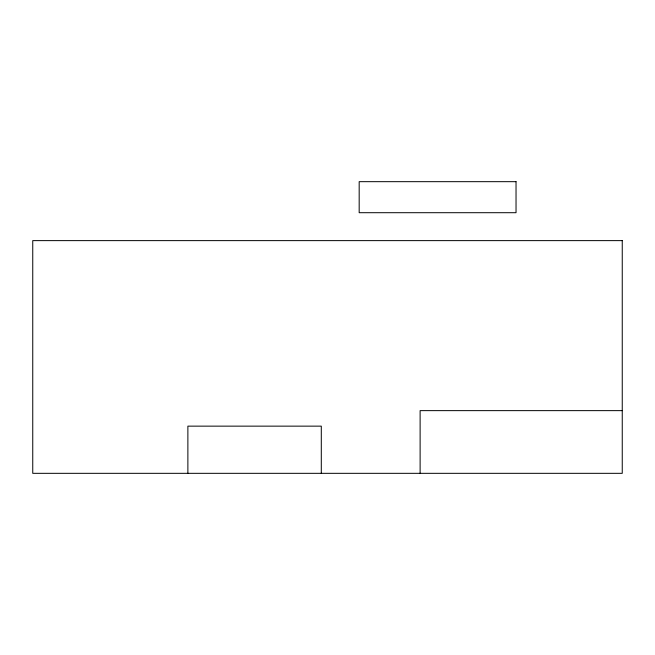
<?xml version="1.0" encoding="UTF-8"?>
<svg xmlns="http://www.w3.org/2000/svg" width="655" height="655" viewBox="0 0 655 655"><rect width="100%" height="100%" fill="white"/><g stroke="black" fill="none" stroke-linecap="round" stroke-linejoin="round"><path stroke-width="0.98" d="M622.25 410.636L420.117 410.636L420.117 473.328M321.294 473.328L321.294 426.143L187.879 426.143L187.879 473.328M516.034 181.672L359.177 181.672L359.177 212.703L516.034 212.703L516.034 181.672M622.25 240.622L32.75 240.622L32.75 473.328L622.25 473.328L622.25 240.622"/></g></svg>
